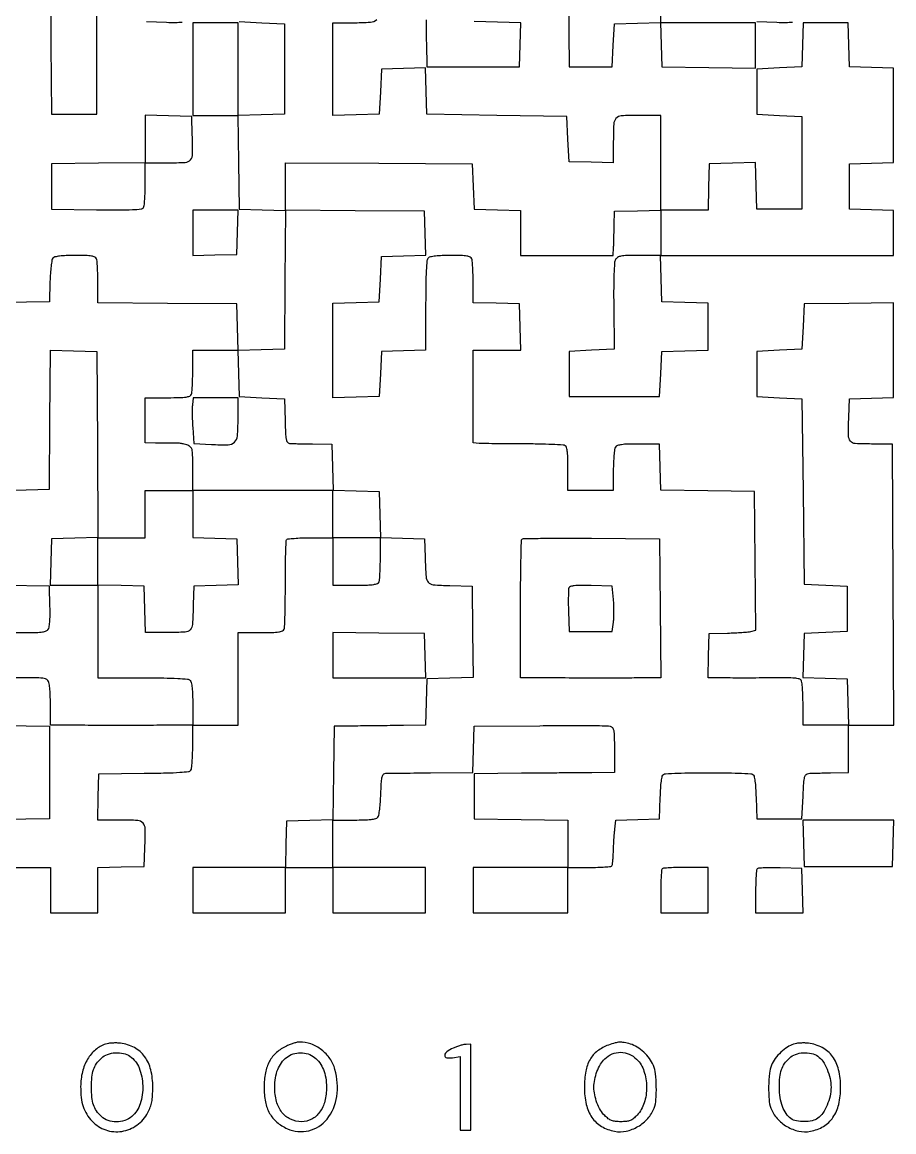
# Model space of a CAD drawing. Extents: x 179 to 1071, y 112 to 1107.
# Drawn here: x 667 to 1071, y 112 to 627 of the extents above; entities that cross this region are included whole.
import ezdxf

# ---------------------------------------------------------------- set-up
doc = ezdxf.new("R2010")
doc.units = 0

msp = doc.modelspace()

# ---------------------------------------------------------------- linework, layer by layer
for points in [[(679.972294, 649), (680.236147, 616.75), (680.5, 584.5), (691, 584.5), (701.5, 584.5), (701.5, 616.5), (701.5, 648.5)], [(920.236147, 638.75), (920.5, 606.5), (930.5, 606.5), (940.5, 606.5), (941, 616.5), (941.5, 626.5), (952.214647, 626.783473), (962.929295, 627.066946), (963.214647, 616.783473), (963.5, 606.5), (985.25, 606.230498), (1007, 605.960995), (1007, 616.480498), (1007, 627), (985, 627), (963, 627), (963, 638)], [(658, 301.067663), (668.75, 300.783832), (679.5, 300.5), (679.5, 279), (679.5, 257.5), (657.690244, 257.230331)]]:
    msp.add_lwpolyline(points)
for points in [[(658, 235), (669, 235), (680, 235), (680, 224.5), (680, 214), (691, 214), (702, 214), (702, 224.466168), (702, 234.932337), (712.75, 235.216168), (723.5, 235.5), (723.795054, 244, 0.009943), (723.9279, 252.967356, 0.180053), (722.931202, 255.604424, 0.2029), (720.496251, 256.789002, 0.013105), (712.447116, 257), (701.932337, 257), (702.216168, 267.75), (702.5, 278.5), (723.409228, 278.698619, 0.002817), (733.806455, 278.855962, 0.012035), (740.00521, 279.13407, 0.012627), (744.063125, 279.517286, 0.225229), (745.143915, 280.198619, 0.115145), (745.470651, 281.13425, 0.007691), (745.731394, 283.981782, 0.01076), (745.918688, 287.420453, 0.007831), (745.984687, 291.25), (746, 301), (756.5, 301), (767, 301), (767, 322.5), (767, 344), (777.393011, 344, 0.005548), (782.847127, 344.060521, 0.028856), (785.845765, 344.300585, 0.056089), (787.591489, 344.745678, 0.213844), (788.369202, 345.519741, 0.083016), (788.603245, 346.66985, 0.001854), (788.781072, 352.332118, 0.00414), (788.910111, 358.979916, 0.002782), (788.952381, 366.576708, -0.002787), (788.994503, 374.133165, -0.004325), (789.123586, 380.65189, -0.00141), (789.299584, 386.278283, -0.130606), (789.535207, 387.056967, -0.229468), (790.126712, 387.432853, -0.007408), (793.013867, 387.722984, -0.012896), (796.515436, 387.931742, -0.00844), (800.559017, 388), (811, 388), (811, 377), (811, 366), (821.393011, 366, 0.005351), (826.960143, 366.059586, 0.030363), (829.913621, 366.30265, 0.063068), (831.601595, 366.76761, 0.205218), (832.393011, 367.581787, 0.072102), (832.632129, 368.638915, 0.005887), (832.821697, 371.475801, 0.007809), (832.955696, 374.880803, 0.005929), (833, 378.616771), (833, 388.069966), (843.25, 387.784983), (853.5, 387.5), (853.75078, 379, 0.008001), (854.167162, 369.85434, 0.165236), (855.196667, 367.34273, 0.196929), (857.49116, 366.190479, 0.012174), (865.2603, 365.784869), (875.5, 365.5), (875.769789, 344.284032), (876.039577, 323.068065), (865.269789, 322.784032), (854.5, 322.5), (854.216168, 311.75), (853.932337, 301), (843.716168, 300.878498, -0.000018), (839.011865, 300.822715, -0.00001), (833.269749, 300.754941, -0.00001), (827.453221, 300.686515, -0.000016), (822.5, 300.628498), (811.5, 300.5), (811.230591, 278.783635), (810.961183, 257.06727), (800.230591, 256.783635), (789.5, 256.5), (789.216168, 245.75), (788.932337, 235), (767.466168, 235), (746, 235), (746, 224.5), (746, 214), (767.5, 214), (789, 214), (789, 224.5), (789, 235), (800, 235), (811, 235), (811, 224.5), (811, 214), (832.5, 214), (854, 214), (854, 224.5), (854, 235), (832.5, 235), (811, 235), (811, 246), (811, 257), (820.877555, 257, 0.00775), (825.465038, 257.07111, 0.021862), (828.661716, 257.310401, 0.027915), (830.855494, 257.69658, 0.163434), (831.837437, 258.304124, 0.131421), (832.277004, 259.259099, 0.010763), (832.687053, 261.999888, 0.013854), (833.019842, 265.34104, 0.010217), (833.209882, 269.054124, -0.006165), (833.420797, 273.952188, -0.03235), (833.743407, 276.626743, -0.067579), (834.233403, 278.10698, -0.26245), (835, 278.63465, -0.01907), (836.110313, 278.69176, -0.000368), (841.850999, 278.763631, -0.000888), (848.552126, 278.83069, -0.000595), (856.216168, 278.88465), (875.932337, 279), (876.216168, 289.75), (876.5, 300.5), (907, 300.779881, -0.001543), (918.833446, 300.851959, -0.002337), (929.128125, 300.834787, -0.000876), (937.982137, 300.763127, -0.057195), (939.5, 300.573771, -0.168817), (940.592675, 299.868988, -0.121614), (941.191055, 298.534141, -0.040844), (941.448808, 295.905343, -0.004024), (941.5, 289.544095), (941.5, 279.000412), (931, 278.939798, 0.000371), (925.512826, 278.904048, 0.00011), (917.121875, 278.841297, 0.000111), (907.692912, 278.766623, 0.000119), (898.5, 278.689593), (876.5, 278.5), (876.5, 268), (876.5, 257.5), (898.25, 257.230498), (920, 256.960995), (920, 245.980498), (920, 235), (898, 235), (876, 235), (876, 224.5), (876, 214), (898, 214), (920, 214), (920, 224.5), (920, 235), (929.940983, 235, 0.00746), (933.786464, 235.057378, 0.011518), (937.105837, 235.233054, 0.00599), (939.864695, 235.476159, 0.233445), (940.372299, 235.793375, 0.10677), (940.574085, 236.362294, 0.00702), (940.773561, 238.103455, 0.009921), (940.942349, 240.203897, 0.007236), (941.049745, 242.543375, -0.005029), (941.157143, 245.132315, -0.003738), (941.325846, 247.988754, -0.003778), (941.525526, 250.681363, -0.008533), (941.726907, 252.716215), (942.216955, 256.932429), (952.358477, 257.216215), (962.5, 257.5), (962.788805, 267.464966, -0.00836), (962.987032, 271.800174, -0.019108), (963.315749, 275.055937, -0.01918), (963.737468, 277.411, -0.199883), (964.288805, 278.199653, -0.130691), (965.268255, 278.509309, -0.002288), (970.872336, 278.743269, -0.005603), (977.439145, 278.913663, -0.003684), (985, 278.969374, -0.003684), (992.560855, 278.913663, -0.005603), (999.127664, 278.743269, -0.002288), (1004.731745, 278.509309, -0.130691), (1005.711195, 278.199653, -0.199883), (1006.262532, 277.411, -0.01918), (1006.684251, 275.055937, -0.019108), (1007.012968, 271.800174, -0.00836), (1007.211195, 267.464966), (1007.5, 257.5), (1018, 257.5), (1028.5, 257.5), (1029, 268, -0.004118), (1029.351207, 274.28523, -0.041685), (1029.735515, 276.873959, -0.130105), (1030.396292, 278.114416, -0.189951), (1031.5, 278.643701, -0.010495), (1032.717331, 278.705519, -0.001341), (1035.335938, 278.776415, -0.001569), (1038.444648, 278.842476, -0.001306), (1041.75, 278.893701), (1050, 279), (1050, 290), (1050, 301), (1060.507242, 301), (1071.014483, 301), (1070.757242, 366.25), (1070.5, 431.5), (1060.704844, 431.5, -0.013476), (1053.2306, 431.701484, -0.207462), (1050.977276, 432.826381, -0.175915), (1050.063646, 435.326274, -0.009205), (1050.204946, 444), (1050.5, 452.5), (1060.75, 452.784983), (1071, 453.069966), (1071, 475.055272), (1071, 497.040577), (1050.25, 496.770288), (1029.5, 496.5), (1029, 486), (1028.5, 475.5), (1018, 475), (1007.5, 474.5), (1007.5, 464), (1007.5, 453.5), (1018, 453), (1028.5, 452.5), (1029, 409.5), (1029.5, 366.5), (1039.5, 366), (1049.5, 365.5), (1049.5, 355), (1049.5, 344.5), (1039.5, 344), (1029.5, 343.5), (1029.215407, 333.285365), (1028.930815, 323.07073), (1039.215407, 322.785365), (1049.5, 322.5), (1049.783832, 311.75), (1050.067663, 301), (1039.533832, 301), (1029, 301), (1028.984687, 310.75, 0.007993), (1028.917412, 314.581548, 0.010939), (1028.726302, 318.026457, 0.007917), (1028.45999, 320.877782, 0.114509), (1028.126581, 321.829429, 0.196609), (1027.220955, 322.472579, 0.032607), (1025.067193, 322.829141, 0.022473), (1021.717902, 323.009962, 0.006044), (1016.391893, 322.99349, -0.001772), (1011.475564, 322.936275, -0.001086), (1005.67828, 322.901944, -0.001088), (999.938622, 322.892906, -0.001939), (995.215017, 322.914061), (984.930034, 323), (985.215017, 333.25), (985.5, 343.5), (994, 343.75078, 0.00487), (997.420312, 343.885041, 0.005669), (1000.668123, 344.081155, 0.005068), (1003.40977, 344.305875, 0.033662), (1004.763823, 344.523302), (1007.027647, 345.045043), (1006.763823, 377.272521), (1006.5, 409.5), (984.783635, 409.769409), (963.06727, 410.038817), (962.783635, 420.769409), (962.5, 431.5), (952.712919, 431.5, 0.00665), (947.739107, 431.433843, 0.028066), (944.767521, 431.187479, 0.048144), (942.919948, 430.74503, 0.170654), (941.978232, 430, 0.109035), (941.605034, 428.965489, 0.009918), (941.304487, 426.223437, 0.012476), (941.090353, 422.902151, 0.009445), (941.015313, 419.25), (941, 410), (930.5, 410), (920, 410), (920, 419.940983, 0.007587), (919.930843, 424.498597, 0.021357), (919.698219, 427.677283, 0.025729), (919.330486, 429.856029, 0.19692), (918.75, 430.690983, 0.130492), (917.749912, 431.016747, 0.002829), (912.579687, 431.274037, 0.006286), (906.488468, 431.465935, 0.004178), (899.5, 431.53978, -0.001049), (892.405002, 431.570342, -0.001411), (885.979688, 431.629626, -0.000962), (880.588991, 431.70495, -0.015101), (878.75, 431.78978), (876, 432), (876, 453.5), (876, 475), (887.033832, 475), (898.067663, 475), (897.783832, 485.75), (897.5, 496.5), (886.75, 496.783832), (876, 497.067663), (876, 506.452044, 0.005972), (875.955693, 510.161644, 0.007852), (875.821697, 513.544413, 0.005942), (875.632085, 516.36267, 0.07196), (875.393011, 517.418213, 0.195123), (874.642994, 518.220382, 0.068495), (873.105917, 518.690477, 0.033615), (870.449162, 518.937794, 0.006405), (865.593011, 519, 0.009539), (861.62258, 518.924249, 0.019202), (858.499944, 518.684733, 0.020076), (856.177004, 518.321527, 0.148618), (855.2, 517.8, 0.175113), (854.608195, 516.538638, 0.00935), (854.278895, 512.05285, 0.010469), (854.062087, 505.610415, 0.003176), (854, 495.834983), (854, 475.069966), (843.75, 474.784983), (833.5, 474.5), (833, 464), (832.5, 453.5), (821.75, 453.216168), (811, 452.932337), (811, 474.932337), (811, 496.932337), (821.75, 497.216168), (832.5, 497.5), (833, 508), (833.5, 518.5), (843.784593, 518.785365), (854.069185, 519.07073), (853.784593, 529.285365), (853.5, 539.5), (821.25, 539.763853), (789, 540.027706), (789, 551.024476), (789, 562.021245), (832.25, 561.760623), (875.5, 561.5), (876, 551), (876.5, 540.5), (887.25, 540.216168), (898, 539.932337), (898, 529.466168), (898, 519), (919.5, 519), (941, 519), (941.153471, 522.75, 0.003032), (941.219104, 524.633143, 0.001098), (941.290215, 527.307812, 0.001088), (941.355269, 530.236536, 0.001296), (941.403471, 533), (941.5, 539.5), (952.25, 539.783832), (963, 540.067663), (963, 529.533832), (963, 519), (953.035184, 519, 0.005133), (947.275178, 518.940861, 0.03857), (944.562648, 518.675176, 0.091884), (943.021248, 518.098522, 0.135357), (942.030653, 517.057276, 0.107879), (941.584893, 515.486242, 0.005856), (941.326893, 510.313039, 0.008082), (941.181014, 503.66954, 0.004101), (941.201179, 495.307276), (941.411419, 475.5), (930.95571, 475), (920.5, 474.5), (920.5, 464), (920.5, 453.5), (941.5, 453.5), (962.5, 453.5), (963, 464), (963.5, 474.5), (974.25, 474.783832), (985, 475.067663), (985, 486), (985, 496.932337), (974.25, 497.216168), (963.5, 497.5), (963.216168, 508.25), (962.932337, 519), (1016.966168, 519), (1071, 519), (1071, 529.465017), (1071, 539.930034), (1060.75, 540.215017), (1050.5, 540.5), (1050.5, 551), (1050.5, 561.5), (1060.75, 561.784983), (1071, 562.069966), (1071, 584), (1071, 605.930034), (1060.75, 606.215017), (1050.5, 606.5), (1050.215017, 616.75), (1049.930034, 627), (1039.5, 627), (1029.069966, 627), (1028.784983, 616.75), (1028.5, 606.5), (1018, 606), (1007.5, 605.5), (1007.5, 595), (1007.5, 584.5), (1018, 584), (1028.5, 583.5), (1028.5, 562), (1028.5, 540.5), (1018, 540.5), (1007.5, 540.5), (1007.215829, 551.283485), (1006.931657, 562.06697), (996.215829, 561.783485), (985.5, 561.5), (985.216168, 550.75), (984.932337, 540), (973.966168, 540), (963, 540), (963, 562), (963, 584), (952.616631, 584, 0.013438), (944.680711, 583.786675, 0.202484), (942.250332, 582.602719, 0.171629), (941.196408, 579.948419, 0.009118), (941.013655, 570.715017), (941, 561.930034), (930.75, 562.215017), (920.5, 562.5), (920, 573), (919.5, 583.5), (887, 584), (854.5, 584.5), (854.215817, 595.284606), (853.931635, 606.069211), (843.715817, 605.784606), (833.5, 605.5), (833, 595), (832.5, 584.5), (821.75, 584.216168), (811, 583.932337), (811, 605.466168), (811, 627), (820.065741, 627, 0.014506), (828.463935, 627.243695, 0.174589), (831.393275, 628.49504, 0.189883)], [(854.17529, 628.279687, 0.000421), (854.248714, 622.455582, 0.000681), (854.322108, 617.5), (854.5, 606.5), (876, 606.5), (897.5, 606.5), (897.784606, 616.715817), (898.069211, 626.931635), (887.284606, 627.215817), (876.5, 627.5)], [(767.5, 627.5), (778, 627), (788.5, 626.5), (788.5, 605.5), (788.5, 584.5), (777.75, 584.216168), (767, 583.932337), (767, 605.466168), (767, 627), (756.5, 627), (746, 627), (746, 605.5), (746, 584), (756.480498, 584), (766.960995, 584), (767.230498, 562.25), (767.5, 540.5), (778.263808, 540.216028), (789.027617, 539.932056), (788.763808, 507.716028), (788.5, 475.5), (777.784171, 475.216515), (767.068343, 474.93303), (766.784171, 485.716515), (766.5, 496.5), (734.25, 496.763853), (702, 497.027706), (702, 506.432066, 0.005959), (701.955694, 510.149321, 0.007839), (701.821697, 513.538545, 0.005926), (701.632097, 516.362208, 0.072001), (701.393011, 517.418213, 0.195813), (700.640217, 518.221211, 0.068138), (699.093468, 518.690975, 0.033385), (696.417502, 518.937985, 0.006325), (691.515456, 519, 0.008505), (687.246787, 518.927386, 0.022826), (684.218642, 518.685644, 0.029015), (682.121827, 518.29689, 0.160543), (681.162563, 517.695876, 0.131421), (680.722996, 516.740901, 0.010763), (680.312947, 514.000112, 0.013854), (679.980158, 510.65896, 0.010217), (679.790118, 506.945876), (679.5, 497.5), (658.25, 497.230112)], [(724.5, 627.5), (733.850715, 627.211141, 0.009044), (737.957683, 627.15859, 0.018924), (741.150171, 627.296386, 0.020746)], [(1007.5, 627.5), (1016.850715, 627.211141, 0.009044), (1020.957683, 627.15859, 0.018924), (1024.150171, 627.296386, 0.020746)], [(658, 409.932337), (668.75, 410.216168), (679.5, 410.5), (679.763898, 442.783691), (680.027795, 475.067381), (690.763898, 474.783691), (701.5, 474.5), (701.760597, 431.283939), (702.021194, 388.067878), (691.260597, 387.783939), (680.5, 387.5), (680.216168, 376.75), (679.932337, 366), (690.966168, 366), (702, 366), (702, 344.5), (702, 323), (722.8, 323, -0.003169), (732.593081, 322.937931, -0.010454), (739.045513, 322.721154, -0.00933), (743.538104, 322.391927, -0.175156), (744.8, 321.8, -0.150969), (745.328068, 320.799696, -0.019349), (745.688776, 318.369558, -0.018472), (745.925705, 315.071747, -0.008695), (746, 310.8), (746, 301), (734.5, 300.961538, -0.000245), (729.334233, 300.946795, -0.000154), (723.29375, 300.934375, -0.000154), (717.348178, 300.925817, -0.000283), (712.5, 300.923077, -0.000286), (707.685807, 300.925827, -0.000162), (701.853125, 300.934375, -0.000161), (695.972962, 300.946792, -0.000266), (691, 300.961538), (680, 301), (680, 310.8, 0.008695), (679.925705, 315.071747, 0.018472), (679.688776, 318.369558, 0.019349), (679.328068, 320.799696, 0.150969), (678.8, 321.8, 0.186179), (676.47192, 322.832002, 0.012279), (669, 323.01552, 0.012279), (661.52808, 322.832002, 0.186179)], [(662.973849, 344.070853, -0.00197), (667.566733, 344.01516, 0.006564), (672.667378, 344.000176, 0.026359), (675.778819, 344.196128, 0.043672), (677.764321, 344.604582, 0.148042), (678.855591, 345.325998, 0.127686), (679.392149, 346.469493, 0.024684), (679.703048, 348.752061, 0.020485), (679.845602, 351.914222, 0.008742), (679.788859, 356.149285), (679.5, 365.5), (658.337831, 365.769632)]]:
    msp.add_lwpolyline(points, format="xyb")
for points in [[(724, 573.053334), (724, 562.039005), (702.25, 561.769502), (680.5, 561.5), (680.5, 551), (680.5, 540.5), (701.428109, 540.22917, 0.002701), (711.928451, 540.150006, 0.012029), (718.091209, 540.285113, 0.012869), (722.095412, 540.572759, 0.230932), (723.162796, 541.22917, 0.115844), (723.482259, 542.147219, 0.007444), (723.73694, 544.990756, 0.010563), (723.920078, 548.422631, 0.007655), (723.984687, 552.25), (724, 562), (734.480948, 562, 0.01319), (742.50249, 562.211645, 0.203196), (744.933469, 563.397028, 0.179688), (745.928151, 566.034911, 0.009927), (745.795054, 575), (745.5, 583.5), (734.75, 583.783832), (724, 584.067663)], [(767.216168, 464.25), (767.5, 453.5), (778, 453), (788.5, 452.5), (788.784983, 442.25, 0.004846), (789.000178, 436.512346, 0.035506), (789.323928, 433.78524, 0.092186), (789.874219, 432.378981, 0.228691), (790.784983, 431.80251, 0.020939), (791.884699, 431.722336, 0.001894), (794.639964, 431.647608, 0.002456), (797.928025, 431.587049, 0.001917), (801.5, 431.55251), (810.5, 431.5), (810.783492, 420.783492), (811.066984, 410.066984), (821.783492, 409.783492), (832.5, 409.5), (832.783832, 398.75), (833.067663, 388), (822.033832, 388), (811, 388), (811, 398.999783), (811, 409.999567), (778.5, 409.970874), (746, 409.942181), (746, 399.006073), (746, 388.069966), (756.25, 387.784983), (766.5, 387.5), (766.783473, 376.785353), (767.066946, 366.070705), (756.783473, 365.785353), (746.5, 365.5), (746.24922, 357, -0.00791), (745.830143, 347.758299, -0.169892), (744.78796, 345.277454, -0.200091), (742.47786, 344.185518, -0.011647), (734.51478, 344), (724.067663, 344), (723.783832, 354.75), (723.5, 365.5), (712.75, 365.783832), (702, 366.067663), (702, 377.033832), (702, 388), (713, 388), (724, 388), (724, 399), (724, 410), (735, 410), (746, 410), (746, 420.024751, 0.00376), (745.950246, 426.641344, 0.056819), (745.655977, 428.917788, 0.161357), (744.877685, 430.153615, 0.081554), (743.268344, 431.088075, 0.037884), (741.969799, 431.47217, 0.019745), (740.305599, 431.761907, 0.019521), (738.564973, 431.925749, 0.028127), (737.018344, 431.923547, -0.008568), (735.334545, 431.855269, -0.003934), (733.138201, 431.821166, -0.003894), (730.825738, 431.821467, -0.005375), (728.75, 431.860223), (724, 432), (724, 442.5), (724, 453), (734.393011, 453, 0.005351), (739.960143, 453.059586, 0.030363), (742.913621, 453.30265, 0.063068), (744.601595, 453.76761, 0.205218), (745.393011, 454.581787, 0.07203), (745.632106, 455.638111, 0.005915), (745.821697, 458.465525, 0.007831), (745.955695, 461.859224, 0.005951), (746, 465.581787), (746, 475), (756.466168, 475), (766.932337, 475)], [(745.855386, 449.75, 0.024446), (745.747243, 448.021353, 0.006711), (745.746772, 445.292503, 0.006766), (745.829727, 442.195785, 0.007014), (745.99598, 439.139371), (746.5, 431.778741), (754.677367, 431.315315, 0.01841), (762.440439, 431.161616, 0.187997), (765.363685, 432.358708, 0.186639), (766.717071, 435.222832, 0.018102), (767, 443.035184), (767, 453), (756.609406, 453), (746.218812, 453)], [(962.763853, 355.25), (963.027706, 323), (952.763853, 322.926805, -0.00126), (944.527276, 322.888824, -0.000694), (934.455126, 322.881746, -0.00058), (922.339842, 322.904102, -0.000334), (907.75, 322.957682), (898, 323), (898, 354.833333, -0.002001), (898.049029, 367.086392, -0.003231), (898.199888, 377.515513, -0.000593), (898.402981, 386.698691, -0.192864), (898.680468, 387.347135, -0.194926), (899.328722, 387.621499, -0.000608), (908.434599, 387.750224, -0.003285), (918.778546, 387.815907, -0.002034), (930.930468, 387.763802), (962.5, 387.5)], [(920.44275, 364.711405, 0.081149), (920.248444, 363.774362, 0.00524), (920.158923, 360.981301, 0.007536), (920.137209, 357.634347, 0.00554), (920.210159, 353.924983), (920.5, 344.5), (930.5, 344.5), (940.5, 344.5), (941.08534, 348.886315, 0.022863), (941.269448, 350.99849, 0.010307), (941.326793, 353.780045, 0.01018), (941.266834, 356.724741, 0.013684), (941.08534, 359.386315), (940.5, 365.5), (930.732592, 365.786422, 0.006215), (925.820487, 365.869374, 0.027145), (922.9185, 365.724677, 0.046335), (921.158442, 365.373938, 0.232847)], [(963.666667, 234.333333, 0.177413), (963.400114, 233.758552, 0.004912), (963.195833, 230.973958, 0.009526), (963.048294, 227.649913, 0.006327), (963, 223.833333), (963, 214), (974, 214), (985, 214), (985, 224.5), (985, 235), (974.666667, 235, 0.006022), (970.658388, 234.951724, 0.009111), (967.172917, 234.804167, 0.004516), (964.245497, 234.600197, 0.178563)], [(1007.699448, 234.366114, 0.176241), (1007.420111, 233.767337, 0.005323), (1007.205463, 230.983588, 0.009942), (1007.050687, 227.652202, 0.006636), (1007, 223.833333), (1007, 214), (1018.034983, 214), (1029.069966, 214), (1028.784983, 224.25), (1028.5, 234.5), (1018.449448, 234.782781, 0.006672), (1014.547259, 234.840477, 0.010046), (1011.145783, 234.777033, 0.005301), (1008.300668, 234.636532, 0.183378)], [(705.619302, 153.009332, 0.101052), (700.924496, 150.40651, 0.082458), (697.222329, 145.998754, 0.073921), (694.845683, 140.158824, 0.058899), (694.021962, 133.399223, 0.028312), (694.299706, 128.164657, 0.05221), (695.203832, 124.003347, 0.059317), (696.845623, 120.486473, 0.050157), (699.349001, 117.230679, 0.122147), (705.637919, 113.182008, 0.121021), (713.11264, 112.522314, 0.118884), (720.144154, 115.40854, 0.115104), (725.186485, 121.210771, 0.033372), (726.297432, 123.701679, 0.040252), (726.986391, 126.168563, 0.033099), (727.353938, 129.076924, 0.014112), (727.476822, 133, 0.059257), (726.539736, 141.092446, 0.100241), (723.683539, 147.263584, 0.112896), (718.941926, 151.361184, 0.090534), (712.494902, 153.406823, 0.026454), (710.754534, 153.53546, 0.01966), (708.827297, 153.499933, 0.019991), (707.007082, 153.321487, 0.041799)], [(789.5, 152.119269, 0.072795), (784.845725, 149.097709, 0.087968), (781.598344, 145.033693, 0.07866), (779.710629, 139.725659, 0.046205), (779.087786, 133, 0.046336), (779.721714, 126.17417, 0.081494), (781.648548, 120.859983, 0.090441), (784.998263, 116.808469, 0.069847), (789.862694, 113.758176, 0.165605), (799.834713, 112.834311, 0.166215), (808.2802, 118.191382, 0.135859), (812.790664, 128.682347, 0.102067), (811.939872, 141.277334, 0.083569), (809.603666, 146.270462, 0.077367), (805.709703, 150.377263, 0.078222), (800.795019, 153.071375, 0.088608), (795.5, 153.972461, 0.056612), (794.46727, 153.846578, 0.016295), (792.9125, 153.421327, 0.01617), (791.178154, 152.82357, 0.01656)], [(866.755098, 151.153951, 0.050705), (863.806104, 149.476356, 0.227593), (862.872075, 147.785543, 0.386202), (863.76289, 146.683903, 0.078808), (866.5, 146.693713), (870, 147.261685), (870, 130.130842), (870, 113), (872.5, 113), (875, 113), (875, 133), (875, 153), (872.75, 152.903951, 0.044652), (871.630735, 152.755449, 0.015719), (870.060872, 152.350268, 0.015461), (868.353917, 151.794166, 0.017509)], [(938.740524, 152.570688, 0.077109), (933.673892, 149.824654, 0.10107), (930.215778, 145.871959, 0.086425), (928.243052, 140.380555, 0.043142), (927.605048, 133, 0.054972), (928.481237, 125.054617, 0.095415), (931.117711, 118.987272, 0.108627), (935.526487, 114.845202, 0.08832), (941.603133, 112.54663, 0.10007), (947.005973, 112.622434, 0.079548), (952.451584, 114.748801, 0.078339), (957.033968, 118.510735, 0.091885), (959.938666, 123.3151, 0.072427), (960.794526, 127.216806, 0.022339), (960.955432, 133.249711, 0.022321), (960.577772, 139.270876, 0.07283), (959.581906, 143.127876, 0.058439), (957.765423, 146.338834, 0.047723), (955.140433, 149.290149, 0.048636), (952.070178, 151.630396, 0.068806), (948.931325, 153.019696, 0.021312), (946.020281, 153.721845, 0.059594), (943.93022, 153.878927, 0.056762), (941.805315, 153.541604, 0.017982)], [(1024.604322, 153.005326, 0.071877), (1021.71922, 151.618475, 0.042159), (1018.724617, 149.217296, 0.041605), (1016.113201, 146.284564, 0.060083), (1014.376839, 143.282119, 0.07604), (1013.399794, 139.495421, 0.021235), (1013.042426, 133.368656, 0.021382), (1013.208244, 127.219267, 0.072833), (1014.061334, 123.3151, 0.091885), (1016.966032, 118.510735, 0.078339), (1021.548416, 114.748801, 0.079548), (1026.994027, 112.622434, 0.10007), (1032.396867, 112.54663, 0.08835), (1038.464326, 114.842136, 0.108354), (1042.87266, 118.980284, 0.095028), (1045.521253, 125.046784, 0.05463), (1046.423899, 133, 0.058862), (1045.498033, 141.105872, 0.100406), (1042.658323, 147.273956, 0.113335), (1037.933165, 151.364121, 0.090523), (1031.494902, 153.406823, 0.026557), (1029.753454, 153.53518, 0.019671), (1027.822897, 153.498756, 0.019997), (1025.997959, 153.318986, 0.041623)], [(716.885708, 147.3675, -0.148939), (721.134696, 141.938612, -0.084585), (722.80328, 133.690619, -0.083975), (721.648257, 125.295084, -0.142711), (717.747242, 119.440772, -0.091748), (714.432703, 117.55827, -0.083951), (710.557297, 116.908868, -0.085637), (706.751967, 117.571252, -0.101398), (703.635837, 119.461691, -0.053961), (701.403054, 122.030292, -0.069573), (699.99196, 124.816284, -0.05758), (699.235762, 128.281193, -0.024966), (699, 133, -0.024966), (699.235762, 137.718807, -0.05758), (699.99196, 141.183716, -0.069573), (701.403054, 143.969708, -0.053961), (703.635837, 146.538309, -0.101052), (706.452656, 148.249807, -0.070634), (710.102713, 149.003148, -0.070371), (713.833216, 148.711541, -0.098439)], [(802.486321, 146.8321, -0.069979), (804.860809, 144.356476, -0.060844), (806.595445, 141.205861, -0.054991), (807.648366, 137.428896, -0.040522), (808, 133.097218, -0.060079), (807.206811, 126.519811, -0.095905), (804.847609, 121.392633, -0.116238), (801.140977, 118.162056, -0.12196), (796.447767, 117, -0.109482), (791.332024, 118.133755, -0.118914), (787.350685, 121.306873, -0.102022), (784.845555, 126.390837, -0.063709), (784, 133, -0.039799), (784.349679, 137.386057, -0.055105), (785.398367, 141.186884, -0.061272), (787.131616, 144.346776, -0.070161), (789.513679, 146.8321, -0.088676), (792.50599, 148.426731, -0.078344), (796, 148.977583, -0.078344), (799.49401, 148.426731, -0.088676)], [(951.838591, 146.007563, -0.117417), (955.22875, 140.498302, -0.077873), (956.434678, 133.139833, -0.077392), (955.332113, 125.717487, -0.112829), (952.020672, 120.022129, -0.032959), (950.338419, 118.443779, -0.076284), (948.852738, 117.562531, -0.070683), (947.100819, 117.130143, -0.025216), (944.521867, 117, -0.025726), (941.998004, 117.129945, -0.064488), (940.206878, 117.5525, -0.070541), (938.678317, 118.390187, -0.035822), (937.017351, 119.828803, -0.064408), (935.056947, 122.371728, -0.041248), (933.447276, 125.741162, -0.040305), (932.371622, 129.444777, -0.050566), (932.011154, 133, -0.050566), (932.371622, 136.555223, -0.040305), (933.447276, 140.258838, -0.041248), (935.056947, 143.628272, -0.064408), (937.017351, 146.171197, -0.099081), (940.410828, 148.432918, -0.100689), (944.393656, 149.197497, -0.09956), (948.395057, 148.346693, -0.094637)], [(1035.885708, 147.3675, -0.094233), (1038.160197, 145.030633, -0.046083), (1040.130844, 141.352528, -0.044302), (1041.497181, 137.104801, -0.055724), (1041.956076, 133, -0.055724), (1041.497181, 128.895199, -0.044302), (1040.130844, 124.647472, -0.046083), (1038.160197, 120.969367, -0.094233), (1035.885708, 118.6325, -0.099708), (1033.230354, 117.471276, -0.050083), (1029.578695, 117.055341, -0.050201), (1025.944453, 117.372264, -0.106326), (1023.352869, 118.465394, -0.092392), (1021.123773, 120.738954, -0.058742), (1019.427145, 124.046867, -0.051075), (1018.357102, 128.160107, -0.03813), (1018, 132.836029, -0.024184), (1018.23315, 137.653536, -0.057443), (1018.98512, 141.156169, -0.070154), (1020.394617, 143.95646, -0.054302), (1022.635837, 146.538309, -0.101052), (1025.452656, 148.249807, -0.070634), (1029.102713, 149.003148, -0.070371), (1032.833216, 148.711541, -0.098439)]]:
    msp.add_lwpolyline(points, format="xyb", close=True)
for points in [[(746, 529.465017), (746, 518.930034), (756.25, 519.215017), (766.5, 519.5), (766.784983, 529.75), (767.069966, 540), (756.534983, 540), (746, 540)], [(811, 333.519888), (811, 323), (832.534983, 323), (854.069966, 323), (853.784983, 333.25), (853.5, 343.5), (832.25, 343.769888), (811, 344.039775)], [(1029.216168, 246.25), (1029.5, 235.5), (1050, 235.5), (1070.5, 235.5), (1070.783832, 246.25), (1071.067663, 257), (1050, 257), (1028.932337, 257)]]:
    msp.add_lwpolyline(points, close=True)

doc.saveas('drawing.dxf')
